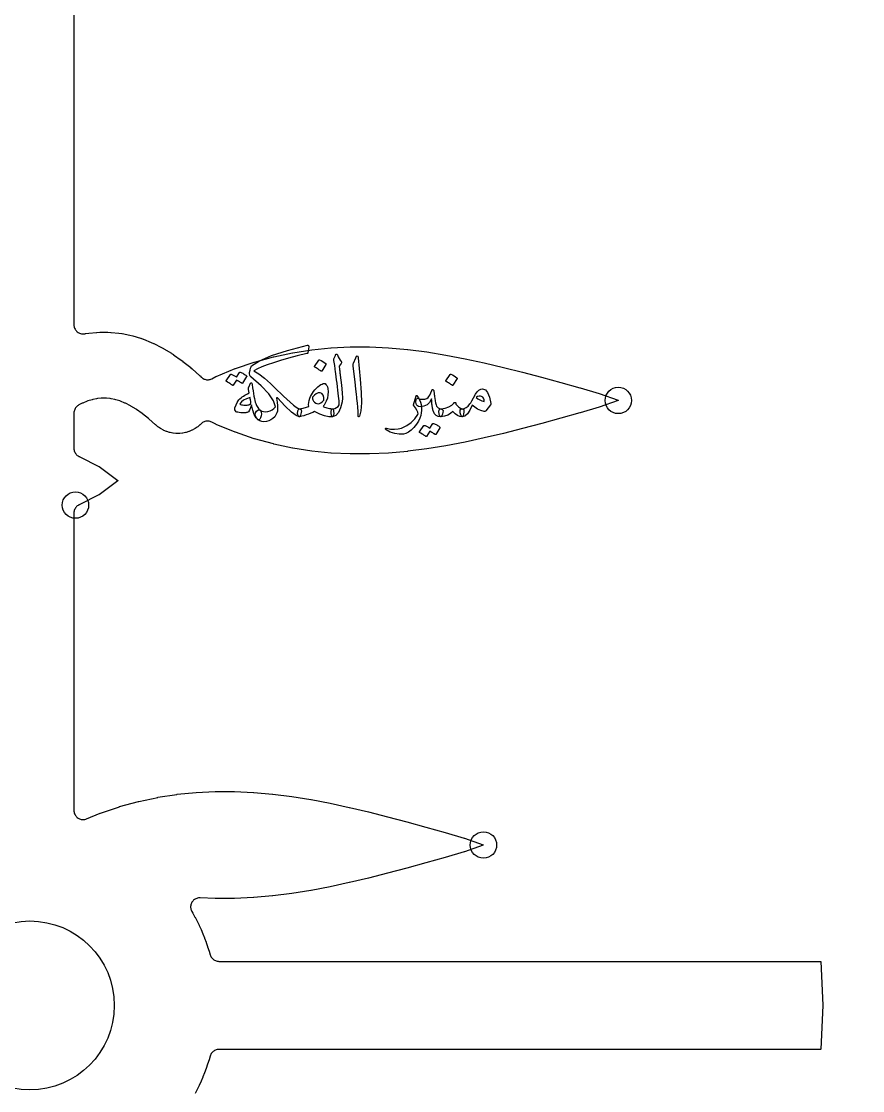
# Model space of a CAD drawing. Header units: millimetres. Extents: x -60 to 60, y -60 to 60.
# Drawn here: x -0.23 to 22.69, y -2.32 to 26.82 of the extents above; entities that cross this region are included whole.
import ezdxf

# ---------------------------------------------------------------- set-up
doc = ezdxf.new("R2010")
doc.units = ezdxf.units.MM
for name, color, linetype in [('CUT_INNER', 6, 'Continuous'), ('ENGRAVE', 7, 'Continuous'), ('TEXT', 5, 'Continuous')]:
    doc.layers.add(name, color=color, linetype=linetype)

msp = doc.modelspace()

# ---------------------------------------------------------------- linework, layer by layer
at = {"layer": 'CUT_INNER'}
msp.add_lwpolyline([(1.2, 28.3855), (1.2, 18.5477), (1.2012, 18.5232), (1.2048, 18.4989), (1.2108, 18.4751), (1.2191, 18.452), (1.2296, 18.4298), (1.2422, 18.4087), (1.2569, 18.389), (1.2734, 18.3708), (1.2916, 18.3543), (1.3113, 18.3397), (1.3324, 18.3271), (1.3546, 18.3166), (1.3778, 18.3084), (1.4016, 18.3025), (1.4259, 18.2989), (1.4504, 18.2977), (1.475, 18.299), (1.4993, 18.3026), (1.5163, 18.3061), (1.5223, 18.3071), (1.6036, 18.3193), (1.6097, 18.3201), (1.8156, 18.3408), (1.8219, 18.3413), (1.9056, 18.3455), (1.9119, 18.3456), (2.1177, 18.3456), (2.1239, 18.3455), (2.2077, 18.3413), (2.2139, 18.3408), (2.4198, 18.3201), (2.4259, 18.3193), (2.5072, 18.3071), (2.5132, 18.3061), (2.7194, 18.2646), (2.7252, 18.2633), (2.8019, 18.2441), (2.8076, 18.2425), (3.0142, 18.1802), (3.0195, 18.1785), (3.0901, 18.1537), (3.0953, 18.1518), (3.3024, 18.0685), (3.3072, 18.0665), (3.3708, 18.0377), (3.3755, 18.0355), (3.5831, 17.9312), (3.5874, 17.9289), (3.6438, 17.8978), (3.648, 17.8954), (3.8561, 17.7699), (3.8599, 17.7676), (3.9093, 17.7353), (3.9129, 17.7329), (4.1216, 17.5861), (4.1248, 17.5837), (4.1677, 17.5515), (4.1708, 17.549), (4.38, 17.3809), (4.3827, 17.3786), (4.4198, 17.347), (4.4225, 17.3446), (4.631, 17.156), (4.6354, 17.1518), (4.6642, 17.1231), (4.6821, 17.1069), (4.7014, 17.0925), (4.7221, 17.08), (4.7438, 17.0696), (4.7665, 17.0613), (4.7898, 17.0553), (4.8136, 17.0515), (4.8377, 17.05), (4.8618, 17.0509), (4.8857, 17.0541), (4.9091, 17.0595), (4.932, 17.0672), (4.954, 17.0771), (5.0687, 17.1353), (5.0775, 17.1394), (5.591, 17.3519), (5.5985, 17.3547), (6.1129, 17.5298), (6.1201, 17.532), (6.6348, 17.6735), (6.6417, 17.6752), (7.1565, 17.7854), (7.1634, 17.7867), (7.6783, 17.8671), (7.6851, 17.868), (8.2002, 17.92), (8.2067, 17.9205), (8.7221, 17.9456), (8.7283, 17.9457), (9.244, 17.9453), (9.2498, 17.9452), (9.766, 17.921), (9.7713, 17.9207), (10.288, 17.8746), (10.2927, 17.8741), (10.8101, 17.808), (10.8142, 17.8074), (11.3321, 17.7237), (11.3356, 17.7231), (11.8541, 17.6239), (11.8571, 17.6233), (12.3762, 17.5109), (12.3785, 17.5104), (12.8982, 17.3873), (12.9, 17.3868), (13.4201, 17.2552), (13.4215, 17.2548), (13.9416, 17.117), (14.4635, 16.974), (14.9854, 16.8271), (14.9867, 16.8267), (15.5042, 16.6751), (15.5113, 16.6727), (16.0235, 16.4887), (16.0287, 16.4865), (16.0235, 16.4844), (15.5113, 16.3003), (15.5042, 16.298), (14.9867, 16.1463), (14.9854, 16.146), (14.4651, 15.9995), (13.9436, 15.8566), (13.4215, 15.7182), (13.4201, 15.7178), (12.9, 15.5862), (12.8982, 15.5858), (12.3785, 15.4627), (12.3762, 15.4621), (11.8571, 15.3498), (11.8541, 15.3492), (11.3356, 15.2499), (11.3321, 15.2493), (10.8142, 15.1656), (10.8101, 15.165), (10.2927, 15.099), (10.288, 15.0985), (9.7713, 15.0524), (9.766, 15.052), (9.2498, 15.0278), (9.244, 15.0277), (8.7283, 15.0273), (8.7221, 15.0274), (8.2067, 15.0525), (8.2002, 15.053), (7.6851, 15.105), (7.6783, 15.1059), (7.1634, 15.1863), (7.1565, 15.1876), (6.6417, 15.2978), (6.6348, 15.2995), (6.1201, 15.4411), (6.1129, 15.4432), (5.5985, 15.6183), (5.591, 15.6212), (5.0775, 15.8337), (5.0687, 15.8377), (4.954, 15.8959), (4.9319, 15.9058), (4.9091, 15.9135), (4.8855, 15.919), (4.8616, 15.9221), (4.8375, 15.923), (4.8134, 15.9215), (4.7895, 15.9177), (4.7662, 15.9116), (4.7435, 15.9033), (4.7217, 15.8928), (4.7011, 15.8803), (4.6817, 15.8658), (4.6639, 15.8496), (4.6389, 15.8246), (4.6299, 15.8164), (4.5711, 15.7681), (4.5613, 15.7608), (4.4981, 15.7184), (4.4876, 15.7121), (4.4206, 15.6762), (4.4095, 15.671), (4.3393, 15.6418), (4.3277, 15.6376), (4.255, 15.6155), (4.2431, 15.6125), (4.1685, 15.5976), (4.1564, 15.5958), (4.0807, 15.5882), (4.0685, 15.5876), (3.9924, 15.5876), (3.9802, 15.5881), (3.9045, 15.5955), (3.8924, 15.5973), (3.8178, 15.6121), (3.8059, 15.615), (3.7331, 15.637), (3.7215, 15.6412), (3.6512, 15.6702), (3.6401, 15.6754), (3.573, 15.7112), (3.5625, 15.7175), (3.4992, 15.7597), (3.4894, 15.767), (3.4282, 15.8171), (3.4235, 15.8211), (3.2385, 15.9884), (3.2275, 15.9979), (3.0702, 16.1243), (3.0574, 16.134), (2.9086, 16.2386), (2.8938, 16.2482), (2.7544, 16.3323), (2.7375, 16.3416), (2.6079, 16.4068), (2.5889, 16.4153), (2.4691, 16.4635), (2.448, 16.4709), (2.3372, 16.5043), (2.3143, 16.51), (2.2109, 16.5308), (2.1867, 16.5345), (2.0882, 16.5444), (2.0632, 16.5456), (1.9664, 16.5456), (1.9414, 16.5444), (1.8429, 16.5345), (1.8186, 16.5308), (1.7152, 16.51), (1.6923, 16.5043), (1.5815, 16.4709), (1.5604, 16.4635), (1.4406, 16.4153), (1.4216, 16.4068), (1.3378, 16.3646), (1.3159, 16.3522), (1.2954, 16.3377), (1.2765, 16.3212), (1.2593, 16.3029), (1.2441, 16.283), (1.2309, 16.2616), (1.2199, 16.239), (1.2113, 16.2154), (1.205, 16.1911), (1.2013, 16.1663), (1.2, 16.1412), (1.2, 15.182), (1.2012, 15.1575), (1.2048, 15.1332), (1.2108, 15.1094), (1.219, 15.0863), (1.2295, 15.0641), (1.2422, 15.0431), (1.2568, 15.0234), (1.2733, 15.0052), (1.2915, 14.9887), (1.3112, 14.9741), (1.3322, 14.9615), (1.3482, 14.954), (1.3481, 14.9538), (1.3613, 14.9478), (1.8741, 14.6875), (1.8786, 14.6849), (1.8829, 14.682), (2.3955, 14.3026), (2.4, 14.299), (2.3955, 14.2953), (1.8829, 13.9159), (1.8786, 13.913), (1.8741, 13.9104), (1.3613, 13.6501), (1.3481, 13.6441), (1.3482, 13.644), (1.3322, 13.6364), (1.3112, 13.6238), (1.2915, 13.6092), (1.2733, 13.5927), (1.2568, 13.5745), (1.2422, 13.5548), (1.2295, 13.5338), (1.219, 13.5116), (1.2108, 13.4885), (1.2048, 13.4647), (1.2012, 13.4404), (1.2, 13.4159), (1.2, 5.3139), (1.2012, 5.2894), (1.2048, 5.2652), (1.2108, 5.2414), (1.219, 5.2183), (1.2295, 5.1961), (1.2421, 5.175), (1.2567, 5.1553), (1.2732, 5.1372), (1.2914, 5.1207), (1.3111, 5.1061), (1.3321, 5.0935), (1.3543, 5.083), (1.3774, 5.0747), (1.4012, 5.0687), (1.4254, 5.0651), (1.4499, 5.0639), (1.4744, 5.0651), (1.4987, 5.0687), (1.5225, 5.0747), (1.5456, 5.0829), (1.9162, 5.2363), (1.9237, 5.2391), (2.4381, 5.4142), (2.4453, 5.4164), (2.9599, 5.5579), (2.9669, 5.5596), (3.4817, 5.6698), (3.4886, 5.6711), (4.0035, 5.7515), (4.0103, 5.7524), (4.5254, 5.8045), (4.5319, 5.8049), (5.0473, 5.83), (5.0535, 5.8301), (5.5692, 5.8297), (5.575, 5.8296), (6.0912, 5.8054), (6.0965, 5.8051), (6.6132, 5.759), (6.6179, 5.7585), (7.1353, 5.6925), (7.1394, 5.6919), (7.6573, 5.6081), (7.6608, 5.6075), (8.1793, 5.5083), (8.1823, 5.5077), (8.7014, 5.3953), (8.7037, 5.3948), (9.2234, 5.2717), (9.2252, 5.2712), (9.7453, 5.1396), (9.7467, 5.1393), (10.2668, 5.0014), (10.7887, 4.8584), (11.3106, 4.7115), (11.3119, 4.7111), (11.8294, 4.5595), (11.8365, 4.5571), (12.3487, 4.3731), (12.3539, 4.3709), (12.3487, 4.3688), (11.8365, 4.1847), (11.8294, 4.1824), (11.3119, 4.0307), (11.3106, 4.0304), (10.7903, 3.8839), (10.2688, 3.741), (9.7467, 3.6026), (9.7453, 3.6022), (9.2252, 3.4706), (9.2234, 3.4702), (8.7037, 3.3471), (8.7014, 3.3465), (8.1823, 3.2342), (8.1793, 3.2336), (7.6608, 3.1344), (7.6573, 3.1337), (7.1394, 3.05), (7.1353, 3.0494), (6.6179, 2.9834), (6.6132, 2.9829), (6.0965, 2.9368), (6.0912, 2.9364), (5.575, 2.9122), (5.5692, 2.9121), (5.0535, 2.9117), (5.0473, 2.9119), (4.641, 2.9316), (4.6166, 2.9316), (4.5923, 2.9292), (4.5684, 2.9245), (4.545, 2.9174), (4.5225, 2.9082), (4.5009, 2.8967), (4.4806, 2.8832), (4.4617, 2.8678), (4.4444, 2.8507), (4.4288, 2.8319), (4.4151, 2.8117), (4.4035, 2.7902), (4.394, 2.7678), (4.3868, 2.7445), (4.3818, 2.7206), (4.3792, 2.6964), (4.379, 2.672), (4.3812, 2.6477), (4.3857, 2.6237), (4.3925, 2.6003), (4.4016, 2.5777), (4.4128, 2.556), (4.4367, 2.5151), (4.4382, 2.5124), (4.4971, 2.4055), (4.4985, 2.4028), (4.5547, 2.2944), (4.5561, 2.2916), (4.6097, 2.1819), (4.611, 2.1791), (4.6618, 2.0681), (4.6631, 2.0653), (4.7112, 1.9531), (4.7124, 1.9503), (4.7577, 1.8369), (4.7588, 1.834), (4.8013, 1.7196), (4.8024, 1.7167), (4.8421, 1.6012), (4.8431, 1.5983), (4.8799, 1.4819), (4.8808, 1.479), (4.9094, 1.3804), (4.9175, 1.357), (4.9278, 1.3344), (4.9404, 1.3131), (4.9549, 1.293), (4.9714, 1.2746), (4.9897, 1.2578), (5.0095, 1.2429), (5.0306, 1.2301), (5.053, 1.2194), (5.0763, 1.211), (5.1003, 1.2049), (5.1248, 1.2012), (5.1495, 1.2), (21.5366, 1.2), (21.5422, 1.1997), (21.5428, 1.1941), (21.6011, 0.0061), (21.6011, -0.0061), (21.5428, -1.1941), (21.5422, -1.1997), (21.5366, -1.2), (5.1495, -1.2), (5.1248, -1.2012), (5.1003, -1.2049), (5.0763, -1.211), (5.053, -1.2194), (5.0306, -1.2301), (5.0095, -1.2429), (4.9897, -1.2578), (4.9714, -1.2746), (4.9549, -1.293), (4.9404, -1.3131), (4.9278, -1.3344), (4.9175, -1.357), (4.9094, -1.3804), (4.8808, -1.479), (4.8799, -1.4819), (4.8431, -1.5983), (4.8421, -1.6012), (4.8024, -1.7167), (4.8013, -1.7196), (4.7588, -1.834), (4.7577, -1.8369), (4.7124, -1.9503), (4.7112, -1.9531), (4.6631, -2.0653), (4.6618, -2.0681), (4.611, -2.1791), (4.6097, -2.1819), (4.5561, -2.2916), (4.5547, -2.2944), (4.4985, -2.4028)], dxfattribs=at)
msp.add_circle((0, 0), 2.3, dxfattribs=at)
at = {"layer": 'ENGRAVE'}
for centre, radius in [((0, 17.1454), 39.5786), ((16.0295, 16.4865), 0.36), ((1.2407, 13.6338), 0.36), ((12.3547, 4.3709), 0.36)]:
    msp.add_circle(centre, radius, dxfattribs=at)
at = {"layer": 'TEXT'}
for points in [[(7.5672, 17.99), (7.5739, 17.9896), (7.5798, 17.9882), (7.5847, 17.986), (7.5887, 17.9829), (7.5936, 17.977), (7.5965, 17.9691), (7.5972, 17.9591), (7.5959, 17.947), (7.5696, 17.7821), (7.5674, 17.7744), (7.563, 17.7683), (7.5566, 17.7637), (7.5481, 17.7606), (7.2839, 17.6968), (7.0434, 17.6345), (6.8267, 17.5737), (6.6338, 17.5144), (6.4647, 17.4565), (6.3198, 17.4002), (6.1988, 17.3454), (6.1019, 17.2921), (6.2364, 17.2094), (6.3888, 17.0931), (6.5591, 16.9429), (6.7473, 16.759), (6.8253, 16.6824), (6.9087, 16.603), (6.9974, 16.521), (7.0915, 16.4363), (7.1797, 16.3606), (7.2505, 16.3054), (7.304, 16.2709), (7.3401, 16.257), (7.3772, 16.2409), (7.3951, 16.2068), (7.3939, 16.1549), (7.3736, 16.0849), (7.3652, 16.0661), (7.3569, 16.0527), (7.3485, 16.0446), (7.3401, 16.0419), (7.2518, 16.0739), (7.1232, 16.1698), (6.9542, 16.3296), (6.7449, 16.5534), (6.7325, 16.5605), (6.724, 16.5624), (6.7194, 16.5593), (6.7186, 16.5511), (6.7345, 16.439), (6.7437, 16.3419), (6.7464, 16.2597), (6.7425, 16.1925), (6.7298, 16.149), (6.7133, 16.1094), (6.6928, 16.0737), (6.6684, 16.0419), (6.6187, 15.9925), (6.5651, 15.9541), (6.5075, 15.9267), (6.4461, 15.9104), (6.3773, 15.9036), (6.3165, 15.9092), (6.2637, 15.9275), (6.2191, 15.9583), (6.1726, 16.0077), (6.1456, 16.0557), (6.1379, 16.1021), (6.1497, 16.1471), (6.1778, 16.1946), (6.2071, 16.2224), (6.2376, 16.2304), (6.2693, 16.2188), (6.3168, 16.1941), (6.3685, 16.18), (6.4243, 16.1762), (6.4844, 16.1829), (6.5437, 16.1997), (6.5973, 16.226), (6.6453, 16.2618), (6.6876, 16.3072), (6.6353, 16.4723), (6.5071, 16.664), (6.303, 16.8823), (6.0231, 17.1271), (6.002, 17.1497), (5.989, 17.1767), (5.9841, 17.2082), (5.9872, 17.2442), (6.0003, 17.3148), (6.0135, 17.3685), (6.0266, 17.4056), (6.0398, 17.4259), (6.2594, 17.5677), (6.586, 17.7086), (7.0195, 17.8485), (7.56, 17.9876), (7.5612, 17.9877), (7.5621, 17.9879), (7.5629, 17.9883), (7.5636, 17.9888), (7.5643, 17.9894), (7.5651, 17.9897), (7.5661, 17.9899), (7.5672, 17.99)], [(7.8708, 17.5837), (7.8738, 17.5867), (7.8779, 17.5885), (7.8833, 17.589), (7.8899, 17.5885), (7.9364, 17.5696), (7.9801, 17.5466), (8.0212, 17.5194), (8.0596, 17.4881), (8.0633, 17.4833), (8.065, 17.4785), (8.0645, 17.4737), (8.062, 17.4689), (7.9497, 17.2873), (7.9455, 17.2829), (7.9401, 17.2819), (7.9335, 17.2841), (7.9258, 17.2897), (7.919, 17.2944), (7.9084, 17.3016), (7.8939, 17.3112), (7.8756, 17.3231), (7.853, 17.3375), (7.826, 17.3542), (7.7944, 17.3733), (7.7584, 17.3948), (7.7536, 17.3984), (7.7513, 17.402), (7.7513, 17.4056), (7.7536, 17.4092)], [(8.2843, 17.6195), (8.3004, 17.6585), (8.313, 17.6894), (8.3219, 17.7123), (8.3273, 17.7271), (8.3315, 17.7365), (8.3369, 17.7432), (8.3435, 17.7473), (8.3512, 17.7486), (8.36, 17.7471), (8.3674, 17.7426), (8.3732, 17.7352), (8.3775, 17.7247), (8.3974, 17.6735), (8.4211, 17.6273), (8.4488, 17.5862), (8.4803, 17.5502), (8.4891, 17.5387), (8.4917, 17.5257), (8.4879, 17.5112), (8.4779, 17.4952), (8.4253, 17.4211), (8.4289, 17.388), (8.4325, 17.3554), (8.4361, 17.3234), (8.4397, 17.2921), (8.4433, 17.2613), (8.4468, 17.2311), (8.4504, 17.2015), (8.454, 17.1725), (8.487, 16.9042), (8.5072, 16.6945), (8.5145, 16.5433), (8.509, 16.4507), (8.4639, 16.2826), (8.405, 16.1584), (8.3324, 16.0782), (8.2461, 16.0419), (8.2437, 16.0419), (8.2413, 16.0419), (8.2389, 16.0419), (8.2365, 16.0419), (8.2223, 16.0554), (8.2132, 16.0861), (8.2092, 16.1342), (8.2102, 16.1997), (8.2124, 16.2239), (8.2192, 16.2415), (8.2304, 16.2526), (8.2461, 16.257), (8.3067, 16.2691), (8.3572, 16.2911), (8.3975, 16.3229), (8.4277, 16.3646), (8.4257, 16.4147), (8.422, 16.4716), (8.4167, 16.5354), (8.4098, 16.606), (8.4014, 16.6833), (8.3916, 16.7668), (8.3804, 16.8566), (8.368, 16.9526), (8.3565, 17.047), (8.3459, 17.1319), (8.3361, 17.2072), (8.3273, 17.2729), (8.3197, 17.3291), (8.3136, 17.3757), (8.309, 17.4128), (8.3058, 17.4403), (8.2819, 17.5765), (8.2812, 17.5899), (8.2813, 17.6016), (8.2824, 17.6115), (8.2843, 17.6195)], [(8.8771, 17.6434), (8.9, 17.6876), (8.9183, 17.7032), (8.9322, 17.69), (8.9416, 17.6482), (8.9966, 17.0626), (9.0293, 16.7031), (9.0367, 16.416), (9.0186, 16.2012), (8.9751, 16.0586), (8.9672, 16.047), (8.9602, 16.0407), (8.954, 16.0398), (8.9488, 16.0443), (8.9446, 16.0513), (8.9416, 16.0604), (8.9398, 16.0716), (8.9392, 16.0849), (8.9392, 16.1885), (8.9345, 16.2983), (8.9249, 16.4144), (8.9106, 16.5367), (8.9074, 16.5687), (8.898, 16.655), (8.8823, 16.7958), (8.8604, 16.9909), (8.8078, 17.4235), (8.8066, 17.4465), (8.8078, 17.4677), (8.8114, 17.4872), (8.8173, 17.5048)], [(5.7123, 17.249), (5.7153, 17.252), (5.7195, 17.2538), (5.7249, 17.2544), (5.7314, 17.2538), (5.755, 17.245), (5.7777, 17.2353), (5.7998, 17.2247), (5.8211, 17.2132), (5.8418, 17.2006), (5.862, 17.1869), (5.8818, 17.1719), (5.9011, 17.1558), (5.9049, 17.1509), (5.9065, 17.1456), (5.9061, 17.1401), (5.9035, 17.1343), (5.7888, 16.9526), (5.7857, 16.9502), (5.781, 16.9502), (5.7749, 16.9526), (5.7673, 16.9574), (5.7621, 16.9618), (5.7535, 16.9679), (5.7417, 16.9756), (5.7267, 16.9849), (5.7081, 16.996), (5.686, 17.0091), (5.6603, 17.0241), (5.631, 17.0411), (5.5402, 16.9), (5.536, 16.8957), (5.5306, 16.8947), (5.5241, 16.8969), (5.5163, 16.9024), (5.5096, 16.9072), (5.499, 16.9144), (5.4845, 16.9239), (5.4661, 16.9359), (5.4436, 16.9502), (5.4165, 16.967), (5.385, 16.9861), (5.349, 17.0076), (5.3452, 17.0112), (5.3436, 17.0148), (5.3441, 17.0184), (5.3466, 17.0219), (5.4637, 17.1964), (5.4667, 17.1994), (5.4709, 17.2012), (5.4763, 17.2018), (5.4828, 17.2012), (5.5029, 17.1947), (5.5223, 17.1872), (5.5411, 17.1786), (5.5593, 17.1689), (5.577, 17.1584), (5.594, 17.1471), (5.6104, 17.1351), (5.6263, 17.1223)], [(11.4467, 17.1964), (11.4497, 17.1994), (11.4539, 17.2012), (11.4592, 17.2018), (11.4658, 17.2012), (11.5123, 17.1824), (11.5561, 17.1594), (11.5971, 17.1322), (11.6355, 17.1008), (11.6393, 17.096), (11.6409, 17.0913), (11.6405, 17.0865), (11.6379, 17.0817), (11.5256, 16.9), (11.5214, 16.8957), (11.516, 16.8947), (11.5094, 16.8969), (11.5017, 16.9024), (11.495, 16.9072), (11.4843, 16.9144), (11.4699, 16.9239), (11.4515, 16.9359), (11.4289, 16.9502), (11.4019, 16.967), (11.3704, 16.9861), (11.3344, 17.0076), (11.3296, 17.0112), (11.3272, 17.0148), (11.3272, 17.0184), (11.3296, 17.0219)], [(6.2716, 16.2164), (6.293, 16.1927), (6.3045, 16.1596), (6.3062, 16.1174), (6.2979, 16.0658), (6.2806, 16.008), (6.2621, 15.9708), (6.2424, 15.9542), (6.2215, 15.9583), (6.1624, 16.0152), (6.1121, 16.1023), (6.0704, 16.2195), (6.0374, 16.367), (6.0113, 16.2803), (5.983, 16.2164), (5.9527, 16.1752), (5.9203, 16.1566), (5.9029, 16.1535), (5.8841, 16.1513), (5.864, 16.1499), (5.8426, 16.1495), (5.82, 16.1496), (5.7963, 16.1501), (5.7715, 16.1508), (5.7458, 16.1519), (5.7004, 16.1562), (5.6645, 16.162), (5.6382, 16.1693), (5.6215, 16.1782), (5.5985, 16.2043), (5.5844, 16.2301), (5.5794, 16.2557), (5.5832, 16.2809), (5.617, 16.3649), (5.6466, 16.4303), (5.672, 16.4772), (5.6932, 16.5056), (5.7215, 16.5325), (5.7515, 16.5582), (5.7831, 16.5827), (5.8163, 16.606), (5.8515, 16.6283), (5.8889, 16.6497), (5.9286, 16.6701), (5.9705, 16.6897), (5.9585, 16.7829), (5.9561, 16.8022), (5.9561, 16.8194), (5.9585, 16.8345), (5.9633, 16.8475), (6.0135, 16.955), (6.024, 16.9683), (6.0338, 16.9676), (6.0431, 16.9528), (6.0517, 16.9239), (6.0658, 16.8321), (6.0792, 16.748), (6.0921, 16.6714), (6.1043, 16.6024), (6.1163, 16.5413), (6.1282, 16.488), (6.1402, 16.4427), (6.1521, 16.4052), (6.1775, 16.3432), (6.2059, 16.2911), (6.2373, 16.2488), (6.2716, 16.2164)], [(8.019, 16.9478), (8.0224, 16.9478), (8.0255, 16.9475), (8.0284, 16.9472), (8.0309, 16.9466), (8.0333, 16.946), (8.0357, 16.9452), (8.0381, 16.9442), (8.0405, 16.9431), (8.0666, 16.9214), (8.0877, 16.8923), (8.1037, 16.8557), (8.1146, 16.8116), (8.1237, 16.7221), (8.12, 16.6353), (8.1034, 16.5512), (8.074, 16.4698), (8.0653, 16.4507), (8.056, 16.4315), (8.0462, 16.4124), (8.0357, 16.3933), (8.0247, 16.3742), (8.013, 16.355), (8.0007, 16.3359), (7.9879, 16.3168), (8.0244, 16.3043), (8.0596, 16.2932), (8.0937, 16.2834), (8.1265, 16.275), (8.1582, 16.268), (8.1887, 16.2627), (8.218, 16.2591), (8.2461, 16.257), (8.2568, 16.2533), (8.2652, 16.2421), (8.2712, 16.2234), (8.2747, 16.1973), (8.2783, 16.1311), (8.2747, 16.0831), (8.264, 16.0534), (8.2461, 16.0419), (8.1436, 16.0425), (8.0273, 16.0658), (7.8974, 16.1118), (7.7536, 16.1806), (7.7054, 16.1578), (7.6515, 16.1351), (7.5919, 16.1124), (7.5266, 16.0897), (7.4613, 16.0688), (7.4088, 16.0539), (7.3693, 16.0449), (7.3425, 16.0419), (7.3291, 16.0452), (7.3174, 16.0551), (7.3076, 16.0715), (7.2995, 16.0945), (7.2964, 16.1076), (7.2944, 16.1208), (7.2934, 16.1339), (7.2935, 16.1471), (7.2943, 16.1602), (7.2956, 16.1734), (7.2973, 16.1865), (7.2995, 16.1997), (7.3067, 16.2239), (7.3162, 16.2415), (7.3282, 16.2526), (7.3425, 16.257), (7.3767, 16.2632), (7.41, 16.2699), (7.4425, 16.277), (7.474, 16.2845), (7.5049, 16.2925), (7.5355, 16.301), (7.5659, 16.3099), (7.5959, 16.3192), (7.5914, 16.3728), (7.5947, 16.4285), (7.6057, 16.4864), (7.6246, 16.5463), (7.6454, 16.5945), (7.6697, 16.6413), (7.6974, 16.6866), (7.7286, 16.7303), (7.7634, 16.7726), (7.8024, 16.8134), (7.8453, 16.8527), (7.8923, 16.8905), (7.9289, 16.9156), (7.9622, 16.9335), (7.9922, 16.9443), (8.019, 16.9478)], [(7.9114, 16.6945), (7.8554, 16.6913), (7.8021, 16.67), (7.7514, 16.6304), (7.7035, 16.5726), (7.6952, 16.5534), (7.6969, 16.5295), (7.7084, 16.5009), (7.7297, 16.4674), (7.758, 16.436), (7.7877, 16.4136), (7.8189, 16.4002), (7.8517, 16.3957), (7.8875, 16.4015), (7.9258, 16.419), (7.9664, 16.4481), (8.0094, 16.4889), (8.006, 16.569), (7.9885, 16.6299), (7.957, 16.6718), (7.9114, 16.6945)], [(9.7018, 15.6881), (9.6943, 15.6931), (9.6886, 15.6983), (9.6847, 15.7038), (9.6826, 15.7097), (9.6822, 15.7144), (9.6832, 15.7192), (9.6858, 15.724), (9.6898, 15.7288), (9.694, 15.7316), (9.6994, 15.733), (9.7059, 15.7328), (9.7137, 15.7312), (9.8253, 15.7062), (9.9306, 15.6983), (10.0297, 15.7074), (10.1225, 15.7336), (10.266, 15.8024), (10.3884, 15.8871), (10.4895, 15.9877), (10.5694, 16.1041), (10.5706, 16.1063), (10.5715, 16.1082), (10.5724, 16.1099), (10.573, 16.1112), (10.5736, 16.1124), (10.5739, 16.1136), (10.5742, 16.1148), (10.5742, 16.116), (10.5666, 16.1641), (10.5438, 16.22), (10.5057, 16.2836), (10.4523, 16.355), (10.4504, 16.3595), (10.4493, 16.3634), (10.4492, 16.3667), (10.4499, 16.3694), (10.5193, 16.6132), (10.5269, 16.6223), (10.5402, 16.6162), (10.5591, 16.5948), (10.5838, 16.5582), (10.6141, 16.5028), (10.6382, 16.4417), (10.6559, 16.3749), (10.6675, 16.3025), (10.6697, 16.2615), (10.6669, 16.2104), (10.6589, 16.1492), (10.6459, 16.0778), (10.6228, 16.001), (10.5844, 15.9212), (10.5308, 15.8384), (10.4619, 15.7527), (10.3876, 15.6765), (10.3155, 15.62), (10.2454, 15.5833), (10.1774, 15.5662), (10.0572, 15.564), (9.9378, 15.5836), (9.8193, 15.6249), (9.7018, 15.6881)], [(10.9782, 16.7805), (10.9888, 16.7763), (10.9967, 16.7686), (11.0019, 16.7572), (11.0045, 16.7423), (11.0059, 16.7319), (11.0078, 16.7175), (11.0101, 16.699), (11.0129, 16.6765), (11.0161, 16.6502), (11.0197, 16.6201), (11.0238, 16.5862), (11.0284, 16.5487), (11.038, 16.477), (11.0499, 16.4172), (11.0642, 16.3694), (11.081, 16.3335), (11.1014, 16.3054), (11.127, 16.2833), (11.1576, 16.2672), (11.1933, 16.257), (11.2266, 16.246), (11.2477, 16.2272), (11.2565, 16.2006), (11.2531, 16.1662), (11.2387, 16.1118), (11.2244, 16.073), (11.2101, 16.0497), (11.1957, 16.0419), (11.1256, 16.0509), (11.0684, 16.0778), (11.0241, 16.1226), (10.9925, 16.1853), (10.9866, 16.2051), (10.9809, 16.2263), (10.9753, 16.2487), (10.9698, 16.2726), (10.9648, 16.2979), (10.9606, 16.3249), (10.9571, 16.3535), (10.9543, 16.3837), (10.952, 16.4132), (10.9498, 16.4393), (10.9478, 16.4622), (10.9459, 16.4817), (10.9444, 16.4977), (10.9432, 16.5098), (10.9426, 16.518), (10.9423, 16.5224), (10.9422, 16.5244), (10.9417, 16.5257), (10.941, 16.5262), (10.9399, 16.526), (10.9386, 16.5248), (10.937, 16.5227), (10.935, 16.5195), (10.9328, 16.5152), (10.8845, 16.429), (10.8186, 16.3664), (10.7351, 16.3274), (10.634, 16.312), (10.591, 16.3169), (10.5575, 16.3341), (10.5336, 16.3636), (10.5193, 16.4052), (10.5148, 16.443), (10.5157, 16.4752), (10.5219, 16.5016), (10.5336, 16.5224), (10.5479, 16.5369), (10.5623, 16.5445), (10.5766, 16.5452), (10.591, 16.5391), (10.6034, 16.5307), (10.6143, 16.5248), (10.6237, 16.5212), (10.6316, 16.52), (10.7008, 16.5176), (10.7601, 16.5248), (10.8095, 16.5415), (10.8491, 16.5678), (10.8723, 16.5932), (10.8963, 16.6335), (10.9213, 16.6888), (10.9471, 16.759), (10.9518, 16.7702), (10.9585, 16.7775), (10.9673, 16.781), (10.9782, 16.7805)], [(12.3335, 16.802), (12.4084, 16.7754), (12.4704, 16.7004), (12.5195, 16.577), (12.5558, 16.4052), (12.5572, 16.3928), (12.5564, 16.3819), (12.5536, 16.3725), (12.5486, 16.3646), (12.4172, 16.1997), (12.4081, 16.1897), (12.3974, 16.1835), (12.3853, 16.1813), (12.3718, 16.1829), (12.2824, 16.2134), (12.1985, 16.2523), (12.1199, 16.2995), (12.0467, 16.355), (11.9877, 16.218), (11.923, 16.1202), (11.8526, 16.0615), (11.7766, 16.0419), (11.768, 16.045), (11.7592, 16.0545), (11.7501, 16.0701), (11.7407, 16.0921), (11.7262, 16.1465), (11.721, 16.1901), (11.725, 16.223), (11.7383, 16.2451), (11.7461, 16.2503), (11.755, 16.2541), (11.7652, 16.2563), (11.7766, 16.257), (11.8309, 16.2663), (11.8841, 16.2917), (11.9361, 16.3332), (11.9869, 16.3909), (12.0092, 16.4244), (12.0425, 16.4793), (12.0869, 16.5558), (12.1423, 16.6538), (12.1856, 16.7187), (12.2319, 16.765), (12.2812, 16.7928), (12.3335, 16.802)], [(5.9968, 16.5678), (5.8998, 16.5334), (5.8217, 16.4925), (5.7624, 16.445), (5.7219, 16.3909), (5.74, 16.3789), (5.7631, 16.3694), (5.7913, 16.3622), (5.8247, 16.3574), (5.8439, 16.3566), (5.8632, 16.3565), (5.8827, 16.3572), (5.9023, 16.3586), (5.9221, 16.3611), (5.9421, 16.3649), (5.9622, 16.3701), (5.9824, 16.3766), (6.0057, 16.3918), (6.0183, 16.4184), (6.0201, 16.4563), (6.0111, 16.5056), (6.0048, 16.5283), (6.0003, 16.5463), (5.9977, 16.5594), (5.9968, 16.5678)], [(11.7766, 16.257), (11.7955, 16.2509), (11.8094, 16.2445), (11.8182, 16.2378), (11.822, 16.2307), (11.8238, 16.22), (11.8244, 16.2068), (11.8238, 16.1913), (11.822, 16.1734), (11.8129, 16.1159), (11.8023, 16.0748), (11.7902, 16.0501), (11.7766, 16.0419), (11.712, 16.051), (11.6475, 16.0784), (11.5829, 16.1239), (11.5184, 16.1877), (11.4569, 16.1293), (11.3822, 16.0855), (11.2943, 16.0564), (11.1933, 16.0419), (11.1824, 16.0442), (11.1736, 16.0509), (11.1669, 16.0621), (11.1622, 16.0778), (11.1431, 16.1782), (11.141, 16.1894), (11.1419, 16.2015), (11.1458, 16.2145), (11.1527, 16.2284), (11.1606, 16.2391), (11.17, 16.2475), (11.1809, 16.2535), (11.1933, 16.257), (11.314, 16.275), (11.4132, 16.3072), (11.4909, 16.3538), (11.5471, 16.4148), (11.5537, 16.4232), (11.5614, 16.4291), (11.5704, 16.4327), (11.5806, 16.4339), (11.59, 16.4326), (11.5967, 16.4285), (11.6007, 16.4218), (11.6021, 16.4124), (11.6024, 16.4034), (11.6033, 16.3957), (11.6048, 16.3891), (11.6068, 16.3837), (11.647, 16.3355), (11.6887, 16.2983), (11.7319, 16.2721), (11.7766, 16.257)], [(12.1614, 16.5678), (12.2062, 16.5304), (12.257, 16.4997), (12.3138, 16.4755), (12.3765, 16.4578), (12.3731, 16.5049), (12.3604, 16.5433), (12.3384, 16.573), (12.3072, 16.5941), (12.2712, 16.605), (12.2349, 16.6042), (12.1983, 16.5918), (12.1614, 16.5678)], [(10.9782, 15.8531), (10.9812, 15.8561), (10.9854, 15.8579), (10.9907, 15.8585), (10.9973, 15.8579), (11.0208, 15.849), (11.0436, 15.8393), (11.0657, 15.8287), (11.087, 15.8172), (11.1076, 15.8047), (11.1279, 15.7909), (11.1477, 15.776), (11.167, 15.7599), (11.1708, 15.7549), (11.1724, 15.7497), (11.172, 15.7442), (11.1694, 15.7383), (11.0547, 15.5567), (11.0515, 15.5543), (11.0469, 15.5543), (11.0408, 15.5567), (11.0332, 15.5615), (11.0279, 15.5659), (11.0194, 15.5719), (11.0076, 15.5796), (10.9925, 15.5889), (10.974, 15.6001), (10.9519, 15.6131), (10.9262, 15.6282), (10.8969, 15.6451), (10.8061, 15.5041), (10.8019, 15.4998), (10.7965, 15.4987), (10.79, 15.501), (10.7822, 15.5065), (10.7755, 15.5113), (10.7649, 15.5184), (10.7504, 15.528), (10.732, 15.5399), (10.7094, 15.5543), (10.6824, 15.571), (10.6509, 15.5901), (10.6149, 15.6117), (10.6111, 15.6152), (10.6095, 15.6188), (10.6099, 15.6224), (10.6125, 15.626), (10.7296, 15.8005), (10.7326, 15.8035), (10.7368, 15.8053), (10.7421, 15.8059), (10.7487, 15.8053), (10.7687, 15.7988), (10.7882, 15.7912), (10.807, 15.7826), (10.8252, 15.773), (10.8428, 15.7625), (10.8599, 15.7512), (10.8763, 15.7392), (10.8921, 15.7264)]]:
    msp.add_lwpolyline(points, close=True, dxfattribs=at)

doc.saveas('drawing.dxf')
